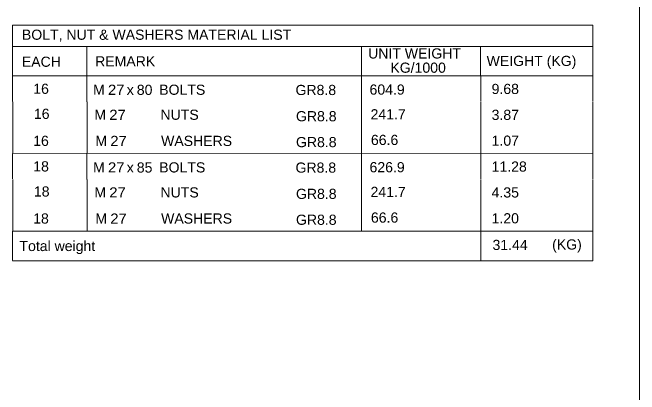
# Model space of a CAD drawing. Header units: millimetres. Extents: x 2 to 1174, y 1 to 825.
# Drawn here: x 1037.8 to 1174, y 609 to 691.9 of the extents above; entities that cross this region are included whole.
import ezdxf

# ---------------------------------------------------------------- set-up
doc = ezdxf.new("R2010")
doc.units = ezdxf.units.MM
doc.linetypes.add('XKITLINE00', pattern=[0])
doc.layers.add('DrawingSheet', color=5, linetype='Continuous', lineweight=0)
doc.layers.add('OtherObjectType', color=7, linetype='Continuous', lineweight=0)
doc.styles.add('ARIAL_NARROW', font='ARIALN.TTF')

# ---------------------------------------------------------------- blocks, each defined once
blk = doc.blocks.new('*A174')
at = {"layer": 'DrawingSheet', "color": 5, "linetype": 'XKITLINE00', "lineweight": 0}
blk.add_line((1174, 5), (1174, 825), dxfattribs=at)
blk = doc.blocks.new('*A175')
at = {"layer": 'OtherObjectType', "color": 7, "linetype": 'XKITLINE00', "lineweight": 0}
for p, q in [((1037.76, 689.15), (1037.75, 678.15)), ((1037.76, 689.15), (1163.88, 689.15)), ((1163.88, 689.15), (1163.88, 678.15)), ((1037.75, 684.5), (1163.88, 684.5)), ((1053.87, 684.51), (1053.87, 678.15)), ((1113.57, 684.51), (1113.57, 678.15)), ((1139.47, 684.49), (1139.47, 678.15)), ((1037.76, 678.12), (1037.76, 672.62)), ((1037.77, 678.15), (1163.88, 678.15)), ((1053.92, 678.15), (1053.92, 672.53)), ((1113.57, 678.15), (1113.57, 672.53)), ((1139.5, 678.15), (1139.5, 672.65)), ((1163.88, 678.15), (1163.88, 672.65)), ((1037.79, 672.53), (1037.79, 666.92)), ((1053.95, 672.53), (1053.95, 666.91)), ((1113.57, 672.53), (1113.57, 666.91)), ((1139.5, 672.53), (1139.5, 667.03)), ((1163.88, 672.53), (1163.88, 667.03)), ((1037.79, 666.9), (1037.79, 661.33)), ((1053.95, 666.91), (1053.95, 661.29)), ((1113.57, 666.91), (1113.57, 661.29)), ((1139.5, 666.91), (1139.5, 661.3)), ((1163.88, 666.91), (1163.88, 661.3)), ((1163.88, 661.3), (1037.75, 661.33)), ((1037.76, 661.26), (1037.76, 655.76)), ((1053.92, 661.29), (1053.92, 655.67)), ((1113.57, 661.29), (1113.57, 655.67)), ((1139.5, 661.29), (1139.5, 655.79)), ((1163.88, 661.29), (1163.88, 655.79)), ((1037.79, 655.67), (1037.79, 650.06)), ((1053.95, 655.67), (1053.95, 650.06)), ((1113.57, 655.67), (1113.57, 650.06)), ((1139.5, 655.67), (1139.5, 650.17)), ((1163.88, 655.67), (1163.88, 650.17)), ((1037.79, 650.04), (1037.79, 644.47)), ((1053.95, 650.05), (1053.95, 644.44)), ((1113.57, 650.06), (1113.57, 644.44)), ((1139.5, 650.05), (1139.5, 644.45)), ((1163.88, 650.05), (1163.88, 644.44)), ((1163.88, 644.44), (1037.75, 644.47)), ((1037.78, 644.44), (1037.78, 638.03)), ((1037.85, 644.43), (1163.87, 644.44)), ((1139.5, 644.4), (1139.5, 637.99)), ((1163.87, 644.41), (1163.87, 637.99)), ((1037.77, 637.99), (1163.87, 637.99))]:
    blk.add_line(p, q, dxfattribs=at)
at = {"layer": 'OtherObjectType', "color": 7, "style": 'ARIAL_NARROW'}
for s, width, p in [('BOLT, NUT & WASHERS MATERIAL LIST', 1.211571, (1039.79, 685.99)), ('UNIT WEIGHT', 1.211571, (1115.03, 681.92)), ('WEIGHT (KG)', 1.211571, (1140.78, 680.3)), ('EACH', 1.211571, (1039.78, 680.12)), ('REMARK', 1.211571, (1055.7, 680.21)), (' KG/1000', 1.211571, (1119.02, 678.83)), ('16', 1.211571, (1042.26, 674.25)), ('M', 1.211571, (1055.26, 674.05)), ('27', 1.275, (1058.5, 674.03)), ('80', 1.211571, (1064.76, 674.02)), ('BOLTS', 1.211571, (1069.63, 674.04)), ('GR8.8', 1.211571, (1099.25, 673.99)), ('604.9', 1.211571, (1115.34, 674.08)), ('9.68', 1.211571, (1141.87, 674.21)), ('x', 1.211571, (1062.58, 674.03)), ('16', 1.211571, (1042.4, 668.81)), ('M', 1.211571, (1055.54, 668.61)), ('27', 1.275, (1058.78, 668.59)), ('NUTS', 1.211571, (1069.91, 668.61)), ('GR8.8', 1.211571, (1099.35, 668.29)), ('241.7', 1.211571, (1115.56, 668.7)), ('3.87', 1.211571, (1141.87, 668.59)), ('16', 1.211571, (1042.24, 662.94)), ('M', 1.211571, (1055.76, 662.94)), ('27', 1.275, (1059, 662.92)), ('WASHERS', 1.211571, (1070.04, 662.93)), ('GR8.8', 1.211571, (1099.35, 662.67)), ('66.6', 1.211571, (1115.64, 663.14)), ('1.07', 1.211571, (1141.87, 662.98)), ('18', 1.211571, (1042.26, 657.4)), ('626.9', 1.211571, (1115.34, 657.22)), ('11.28', 1.211571, (1141.87, 657.36)), ('M', 1.211571, (1055.26, 657.19)), ('27', 1.275, (1058.5, 657.17)), ('x', 1.211571, (1062.58, 657.17)), ('85', 1.211571, (1064.76, 657.16)), ('BOLTS', 1.211571, (1069.63, 657.18)), ('GR8.8', 1.211571, (1099.25, 657.13)), ('18', 1.211571, (1042.4, 651.95)), ('NUTS', 1.211571, (1069.91, 651.75)), ('241.7', 1.211571, (1115.56, 651.85)), ('M', 1.211571, (1055.54, 651.76)), ('27', 1.275, (1058.78, 651.74)), ('GR8.8', 1.211571, (1099.35, 651.43)), ('4.35', 1.211571, (1141.87, 651.74)), ('18', 1.211571, (1042.24, 646.08)), ('M', 1.211571, (1055.76, 646.08)), ('27', 1.275, (1059, 646.06)), ('WASHERS', 1.211571, (1070.04, 646.08)), ('GR8.8', 1.211571, (1099.35, 645.81)), ('66.6', 1.211571, (1115.64, 646.28)), ('1.20', 1.211571, (1141.87, 646.12)), ('Total weight', 1.211571, (1039.26, 640.11)), ('31.44', 1.211571, (1142.07, 640.34)), ('(KG)', 1.211571, (1155.02, 640.44))]:
    blk.add_text(s, height=2.2, dxfattribs=dict(at, width=width)).set_placement(p)

msp = doc.modelspace()

# ---------------------------------------------------------------- block references
at = {"lineweight": 0}
for name in ['*A174', '*A175']:
    msp.add_blockref(name, (0, 0), dxfattribs=at)

doc.saveas('drawing.dxf')
